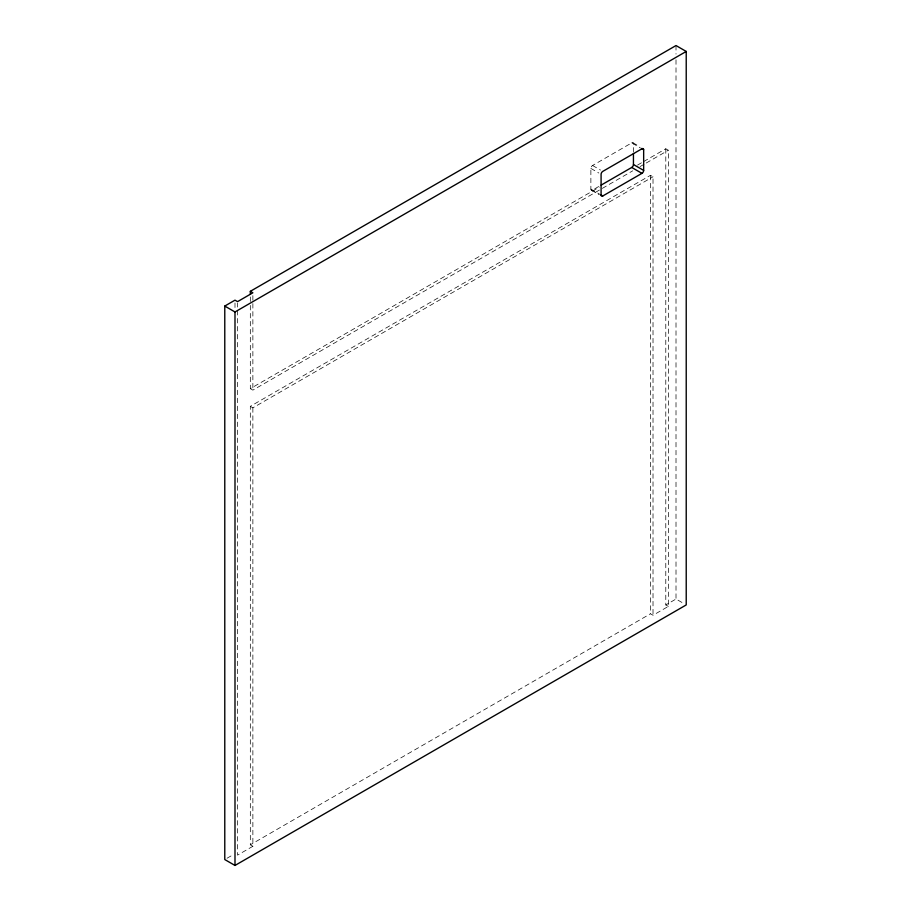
<?xml version="1.0" encoding="UTF-8"?>
<svg xmlns="http://www.w3.org/2000/svg" width="911" height="911" viewBox="0 0 911 911"><rect width="100%" height="100%" fill="white"/><g stroke="black" fill="none" stroke-linecap="round" stroke-linejoin="round"><path stroke-width="0.68" stroke-dasharray="4.55 3.42" d="M598.698 186.527L592.571 190.069A2.403 1.389 -60 0 1 590.875 189.078L590.875 168.433A2.403 1.389 -60 0 1 592.571 165.483L631.733 142.879L640.251 147.787M250.32 305.424L250.32 388.644L599.415 187.097M637.518 165.096L642.437 162.26M643.667 161.554L665.793 148.778L668.344 150.247L668.344 606.407L653.016 615.255L650.465 613.775L250.32 844.804L250.32 406.34L650.465 175.322L653.016 176.791L653.016 615.255M250.32 388.644L252.871 390.124L632.701 170.835M640.069 166.576L644.988 163.729M646.218 163.023L668.344 150.247M250.32 406.34L252.871 407.821L653.016 176.791M227.044 858.242L233.854 854.313M665.793 148.778L665.793 604.938L676.008 599.039L683.956 603.617M252.871 407.821L252.871 846.285L237.543 855.133L237.543 303.044M632.94 142.754L639.75 146.694M592.571 165.483L600.52 170.072M590.875 168.433L598.812 173.022M590.875 189.078L599.381 193.997M591.364 190.183L599.313 194.772M665.793 604.938L668.344 606.407M250.32 844.804L252.871 846.285M676.008 45.55L676.008 54.091M676.008 59.773L676.008 599.039M650.465 175.322L650.465 613.775M633.441 152.114L633.441 143.858A2.403 1.389 -60 0 0 631.733 142.879M252.871 295.62L252.871 390.124M250.32 296.963L250.32 304.012M234.992 302.976L234.992 310.002"/><path stroke-width="1.37" d="M250.32 291.326L676.008 45.55L686.222 51.449L686.222 604.938L234.992 865.45L224.778 859.551L224.778 306.062L234.992 300.163L237.543 301.643L252.871 292.795L250.32 291.326L250.32 294.139M224.778 306.062L234.992 311.961L686.222 51.449M601.135 185.115L631.733 167.453A2.403 1.389 -60 0 0 633.441 164.504L633.441 153.492M602.786 195.967L641.948 173.352A2.403 1.389 -60 0 0 643.656 170.403L643.656 149.757A2.403 1.389 -60 0 0 641.948 148.778L602.786 171.382A2.403 1.389 -60 0 0 601.089 174.331L601.089 194.977A2.403 1.389 -60 0 0 602.786 195.967L600.52 194.658M641.39 148.447L643.656 149.757M633.441 164.504L643.656 170.403M631.733 167.453L641.948 173.352M234.992 311.961L234.992 865.45"/></g></svg>
